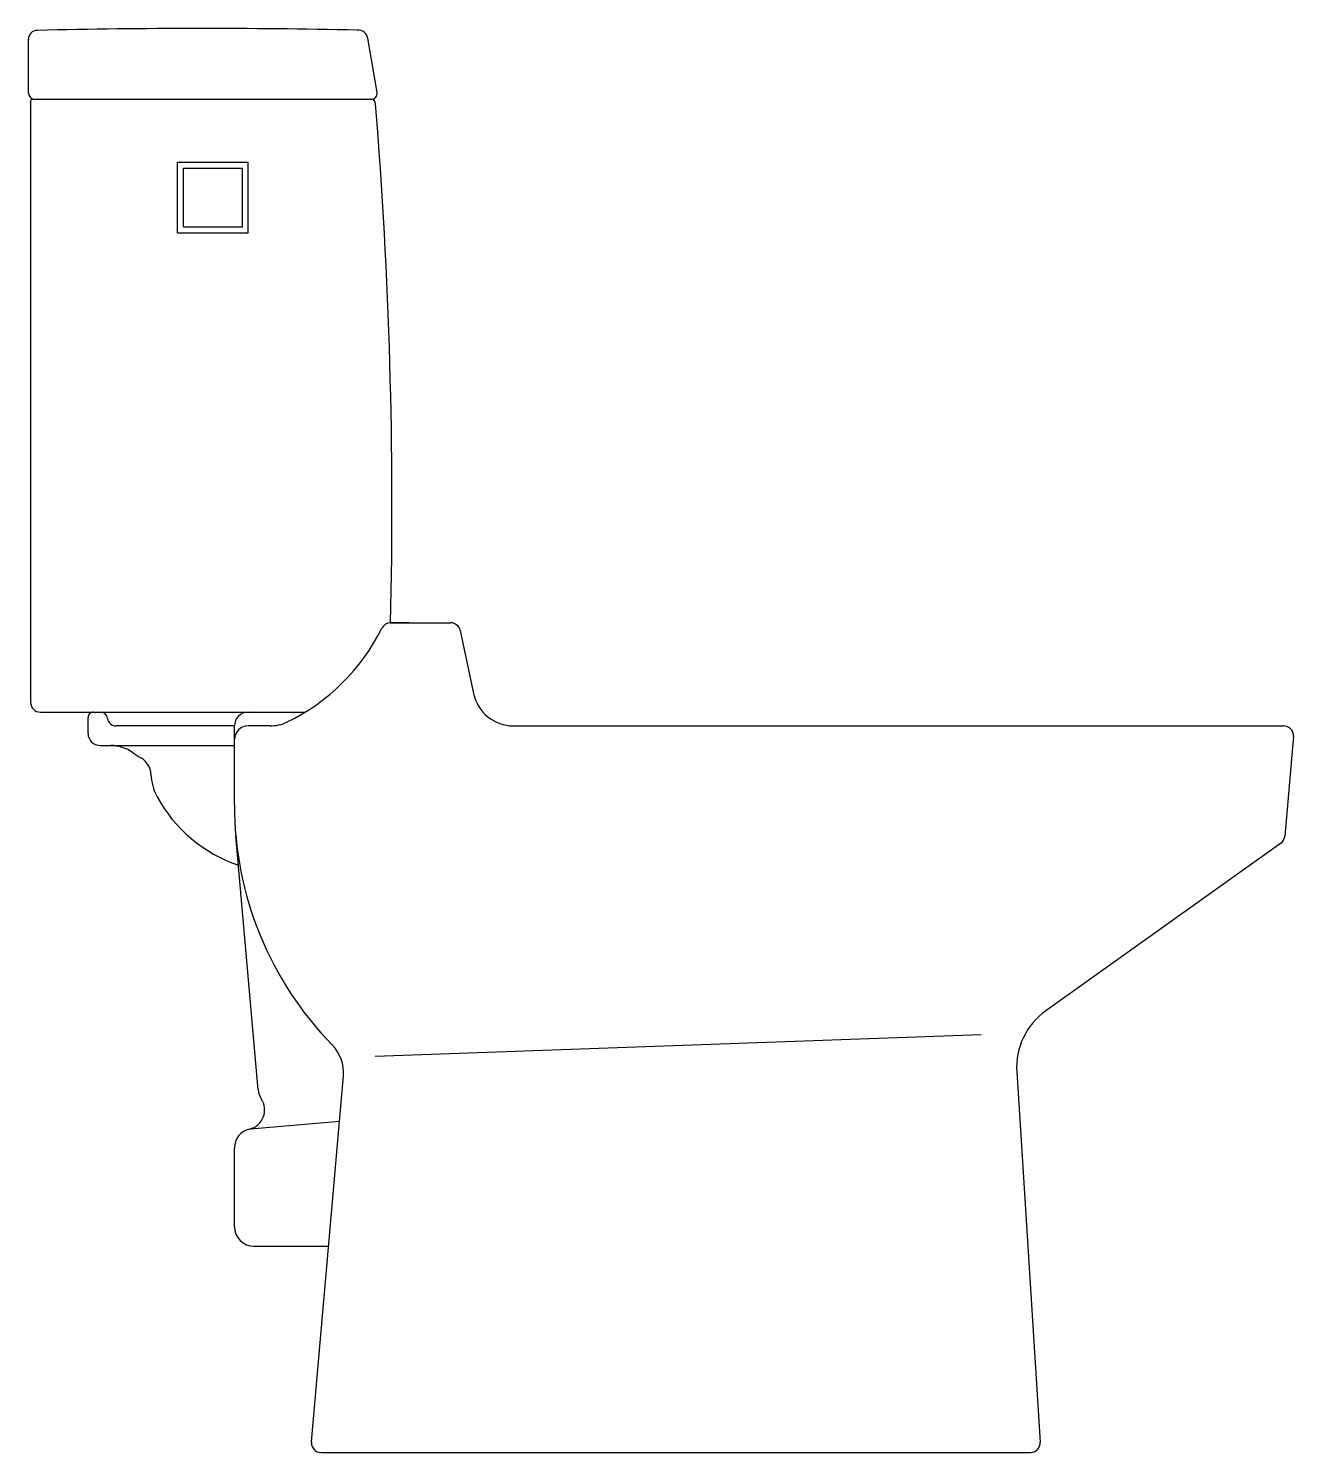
# Model space of a CAD drawing. Extents: x 538 to 1182, y 1382 to 2107.
import ezdxf

# ---------------------------------------------------------------- set-up
doc = ezdxf.new("R2010")
doc.units = 0
doc.header["$LTSCALE"] = 50
doc.layers.add('FINA', color=6, linetype='CONTINUOUS')
doc.layers.add('GROSSA', color=3, linetype='CONTINUOUS')

msp = doc.modelspace()

# ---------------------------------------------------------------- linework, layer by layer
at = {"layer": 'FINA', "color": 0, "linetype": 'CONTINUOUS'}
msp.add_line((714.06, 1584.04), (1022.51, 1595.17), dxfattribs=at)
at = {"layer": 'GROSSA', "color": 0, "linetype": 'CONTINUOUS'}
for p, q in [((537.57, 2074.45), (537.57, 2101.98)), ((715.01, 2074.88), (710.29, 2102.42)), ((538.65, 2070.37), (538.65, 1764.28)), ((539.65, 2071.37), (712.06, 2071.37)), ((613.45, 2003.37), (613.45, 2039.37)), ((613.45, 2039.37), (649.45, 2039.37)), ((649.45, 2003.37), (649.45, 2039.37)), ((616.45, 2036.37), (646.45, 2036.37)), ((616.45, 2006.37), (616.45, 2036.37)), ((646.45, 2006.37), (646.45, 2036.37)), ((613.45, 2003.37), (649.45, 2003.37)), ((616.45, 2006.37), (646.45, 2006.37)), ((731.39, 1804.78), (721.91, 1804.78)), ((721.91, 1804.78), (752.47, 1804.78)), ((757.36, 1800.81), (764.14, 1768.8)), ((543.65, 1759.28), (649.39, 1759.28)), ((567.89, 1748.42), (567.89, 1756.63)), ((570.54, 1759.28), (574.11, 1759.28)), ((649.39, 1759.28), (678.4, 1759.28)), ((642.39, 1752.28), (582.2, 1752.28)), ((642.39, 1712.1), (642.39, 1752.28)), ((660.55, 1752.28), (649.39, 1752.28)), ((784.54, 1752.28), (801.65, 1752.28)), ((801.65, 1752.28), (1136.44, 1752.28)), ((1136.44, 1752.28), (1176.53, 1752.28)), ((574.03, 1742.28), (642.39, 1742.28)), ((1181.02, 1741.31), (1177.06, 1696.13)), ((1181.52, 1746.93), (1181.02, 1741.28)), ((654.42, 1567.04), (643.11, 1696.33)), ((1174.97, 1692.41), (1055.46, 1607.23)), ((681.58, 1387.71), (697.89, 1574.03)), ((1040.64, 1576.08), (1052.56, 1387.59)), ((650.66, 1547.12), (695.88, 1551.08)), ((642.39, 1497.28), (642.39, 1537.28)), ((652.39, 1487.28), (690.3, 1487.28)), ((686.57, 1382.28), (1047.57, 1382.28))]:
    msp.add_line(p, q, dxfattribs=at)
for centre, radius, start, end in [((542.06, 2101.97), 4.49, 91.51113, 179.99813), ((625.65, -1550.85), 3658.28, 88.75787, 91.3117), ((705.36, 2101.58), 5, 9.72538, 93.99878), ((540.76, 2074.56), 3.19, 182.02998, 270.77093), ((712.06, 2074.37), 3, 270, 9.7289), ((539.65, 2070.37), 1, 90.93409, 179.99748), ((711.8, 2068.87), 2.5, 4.61903, 90), ((-1826.96, 1863.28), 2549.56, 358.68513, 4.62968), ((623.51, 1848.61), 104.85, 295.883, 333.60399), ((721.91, 1799.78), 5, 90, 153.6031), ((752.47, 1799.78), 5, 11.96024, 90), ((543.65, 1764.28), 5, 180.00032, 269.78193), ((784.54, 1773.12), 20.85, 191.96299, 269.80447), ((570.54, 1756.63), 2.65, 90, 180.00038), ((574.11, 1755.5), 3.78, 8.23754, 90), ((582.2, 1756.67), 4.39, 188.2386, 269.63613), ((649.39, 1752.28), 7, 90, 180.00004), ((574.03, 1748.42), 6.14, 180.0003, 269.93343), ((649.39, 1745.28), 7, 90, 180.00004), ((660.55, 1772.28), 20, 270, 295.87803), ((1176.53, 1747.28), 5, 356.00075, 90), ((579.29, 1722.28), 20, 54.84448, 90.04097), ((630.49, 1794.93), 68.89, 234.8234, 239.04131), ((589.92, 1727.28), 10, 2.16848, 59.0678), ((625.95, 1728.65), 26.06, 182.16978, 208.4696), ((668.28, 1751.6), 74.2, 208.46752, 251.24452), ((817.39, 1712.1), 175, 179.99989, 224.35431), ((1172.07, 1696.48), 5, 305.48605, 356.00138), ((1076.07, 1578.32), 35.5, 125.47821, 183.6178), ((677.96, 1575.78), 20, 355.0005, 44.35358), ((664.38, 1567.91), 10, 184.9929, 213.9481), ((647.79, 1556.74), 10, 283.30769, 33.95456), ((652.39, 1537.28), 10, 103.30543, 179.99962), ((652.39, 1497.28), 10, 180.00021, 269.77667), ((686.55, 1387.28), 5, 180.00133, 269.99867), ((686.57, 1387.28), 5, 175, 270), ((1047.57, 1387.28), 5, 270, 3.61599), ((1047.57, 1387.28), 5, 270, 3.61809)]:
    msp.add_arc(centre, radius, start, end, dxfattribs=at)

doc.saveas('drawing.dxf')
